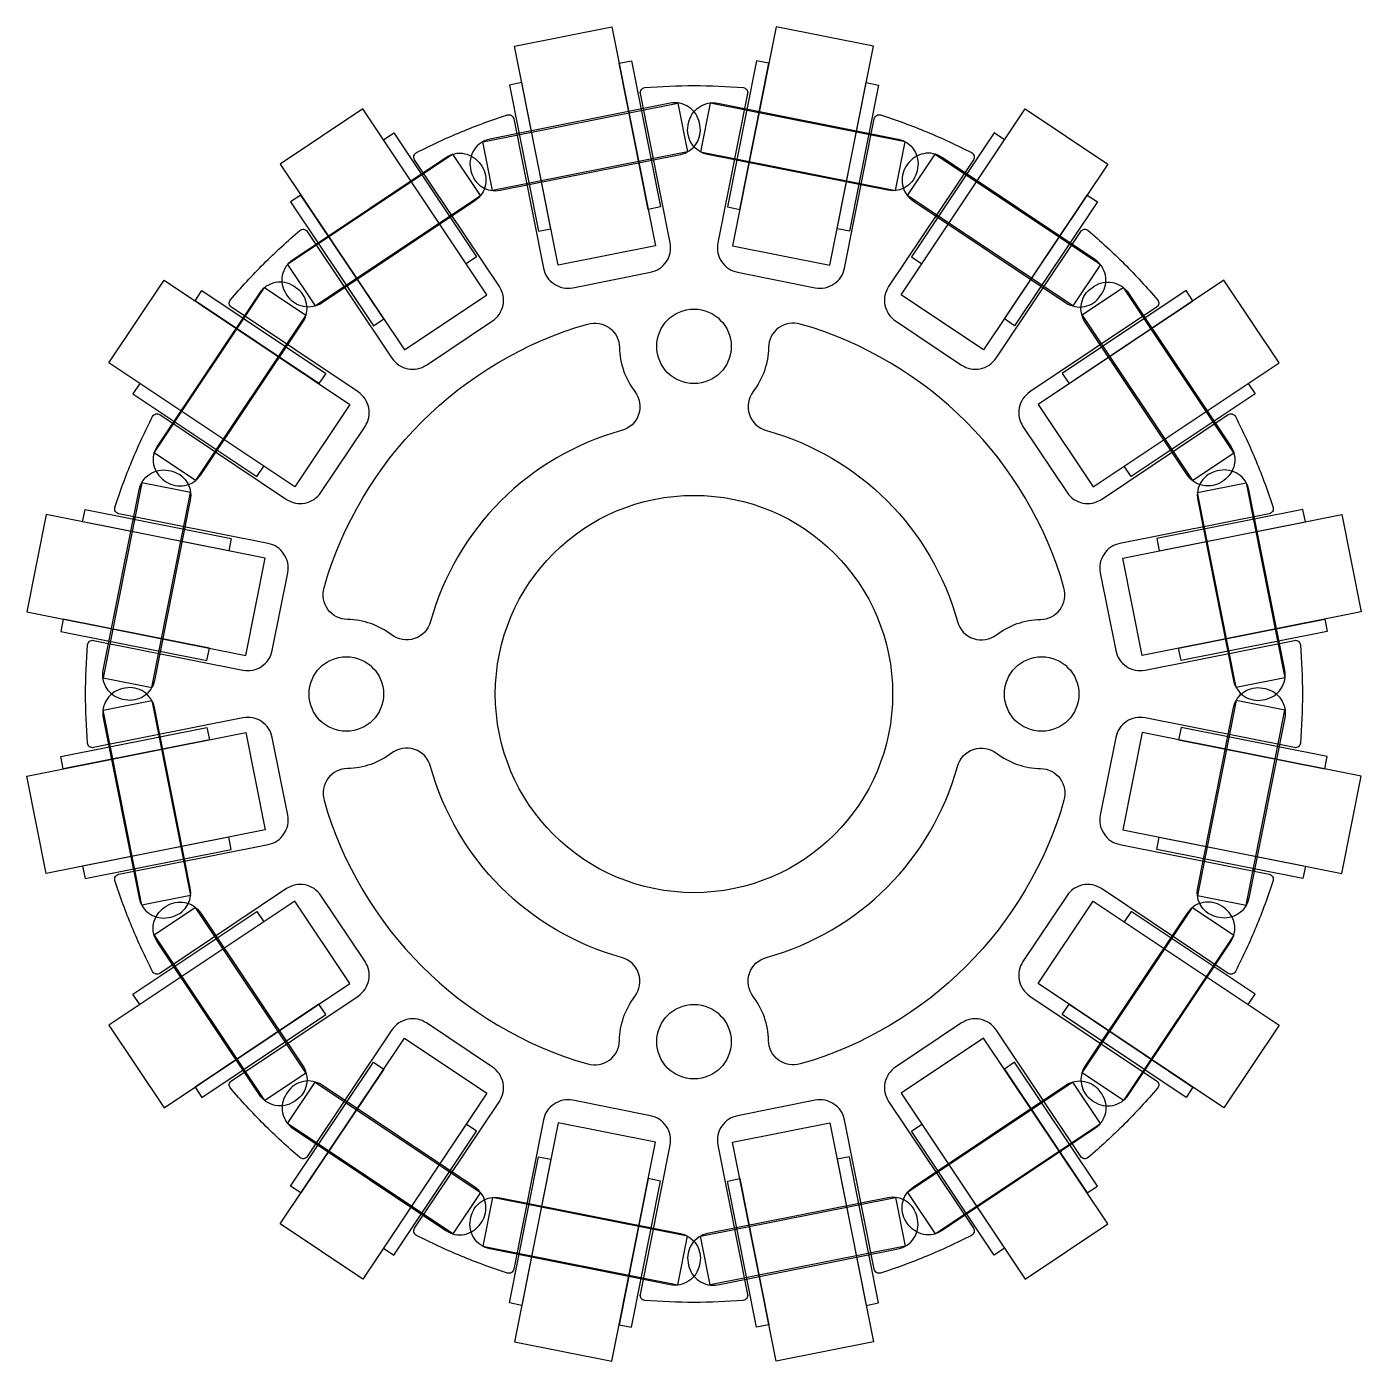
# Model space of a CAD drawing. Header units: inches. Extents: x 0 to 53.7, y 0 to 53.7.
import ezdxf

# ---------------------------------------------------------------- set-up
doc = ezdxf.new("R2010")
doc.units = ezdxf.units.IN
doc.header["$MEASUREMENT"] = 0
for name, color, linetype in [('plate1', 200, 'Continuous'), ('ゴム', 4, 'Continuous'), ('ピン', 2, 'Continuous'), ('ポケット', 6, 'Continuous'), ('ワッシャー', 230, 'Continuous')]:
    doc.layers.add(name, color=color, linetype=linetype)

msp = doc.modelspace()

# ---------------------------------------------------------------- linework, layer by layer
at = {"layer": 'plate1'}
for p, q in [((15.913, 47.772), (15.996, 47.828)), ((37.83, 47.772), (37.747, 47.828)), ((5.971, 37.83), (5.915, 37.747)), ((47.772, 37.83), (47.828, 37.747)), ((4.343, 33.901), (4.363, 34)), ((49.399, 33.901), (49.38, 34)), ((4.343, 19.841), (4.363, 19.743)), ((49.399, 19.841), (49.38, 19.743)), ((5.971, 15.913), (5.915, 15.996)), ((47.772, 15.913), (47.828, 15.996)), ((41.697, 8.51), (41.626, 8.439)), ((15.913, 5.971), (15.996, 5.915))]:
    msp.add_line(p, q, dxfattribs=at)
for points in [[(44.195, 9.547, -0.020219), (42.739, 8.204, -0.448457), (42.444, 8.246), (39.033, 13.349), (39.033, 13.349, 0.414214), (37.646, 13.625), (34.986, 11.847, 0.414214), (34.71, 10.46), (34.71, 10.46), (38.12, 5.357, -0.448457), (38.045, 5.068, -0.020219), (36.247, 4.236, -0.020219), (34.388, 3.553, -0.448457), (34.131, 3.704), (32.933, 9.724), (32.933, 9.724, 0.414214), (31.757, 10.51), (28.619, 9.886, 0.414214), (27.833, 8.71), (27.833, 8.71), (29.03, 2.69, -0.448457), (28.85, 2.451, -0.020219), (26.871, 2.371, -0.020219), (24.892, 2.451, -0.448457), (24.712, 2.69), (25.91, 8.71), (25.91, 8.71, 0.414214), (25.124, 9.886), (21.986, 10.51, 0.414214), (20.81, 9.724), (20.81, 9.724), (19.612, 3.704, -0.448457), (19.355, 3.553, -0.020219), (17.496, 4.236, -0.020219), (15.698, 5.068, -0.448457), (15.623, 5.357), (19.033, 10.46), (19.033, 10.46, 0.414214), (18.757, 11.847), (16.096, 13.625, 0.414214), (14.709, 13.349), (14.709, 13.349), (11.299, 8.246, -0.448457), (11.003, 8.204, -0.020219), (9.547, 9.547, -0.020219), (8.204, 11.003, -0.448457), (8.246, 11.299), (13.349, 14.709), (13.349, 14.709, 0.414214), (13.625, 16.096), (11.847, 18.757, 0.414214), (10.46, 19.033), (10.46, 19.033), (5.357, 15.623, -0.448457), (5.068, 15.698, -0.020219), (4.236, 17.496, -0.020219), (3.553, 19.355, -0.448457), (3.704, 19.612), (9.724, 20.81), (9.724, 20.81, 0.414214), (10.51, 21.986), (9.886, 25.124, 0.414214), (8.71, 25.91), (8.71, 25.91), (2.69, 24.712, -0.448457), (2.451, 24.892, -0.020219), (2.371, 26.871, -0.020219), (2.451, 28.85, -0.448457), (2.69, 29.03), (8.71, 27.833), (8.71, 27.833, 0.414214), (9.886, 28.619), (10.51, 31.757, 0.414214), (9.724, 32.933), (9.724, 32.933), (3.704, 34.131, -0.448457), (3.553, 34.388, -0.020219), (4.236, 36.247, -0.020219), (5.068, 38.045, -0.448457), (5.357, 38.12), (10.46, 34.71), (10.46, 34.71, 0.414214), (11.847, 34.986), (13.625, 37.646, 0.414214), (13.349, 39.033), (13.349, 39.033), (8.246, 42.444, -0.448457), (8.204, 42.739, -0.020219), (9.547, 44.195, -0.020219), (11.003, 45.538, -0.448457), (11.299, 45.497), (14.709, 40.393), (14.709, 40.393, 0.414214), (16.096, 40.117), (18.757, 41.895, 0.414214), (19.033, 43.282), (19.033, 43.282), (15.623, 48.386, -0.448457), (15.698, 48.675, -0.020219), (17.496, 49.506, -0.020219), (19.355, 50.19, -0.448457), (19.612, 50.038), (20.81, 44.018), (20.81, 44.018, 0.414214), (21.986, 43.233), (25.124, 43.857, 0.414214), (25.91, 45.033), (25.91, 45.033), (24.712, 51.053, -0.448457), (24.892, 51.291, -0.020219), (26.871, 51.371, -0.020219), (28.85, 51.291, -0.448457), (29.03, 51.053), (27.833, 45.033), (27.833, 45.033, 0.414214), (28.619, 43.857), (31.757, 43.233, 0.414214), (32.933, 44.018), (32.933, 44.018), (34.131, 50.038, -0.448457), (34.388, 50.19, -0.020219), (36.247, 49.506, -0.020219), (38.045, 48.675, -0.448457), (38.12, 48.386), (34.71, 43.282), (34.71, 43.282, 0.414214), (34.986, 41.895), (37.646, 40.117, 0.414214), (39.033, 40.393), (39.033, 40.393), (42.444, 45.497, -0.448457), (42.739, 45.538, -0.020219), (44.195, 44.195, -0.020219), (45.538, 42.739, -0.448457), (45.497, 42.444), (40.393, 39.033), (40.393, 39.033, 0.414214), (40.117, 37.646), (41.895, 34.986, 0.414214), (43.282, 34.71), (43.282, 34.71), (48.386, 38.12, -0.448457), (48.675, 38.045, -0.020219), (49.506, 36.247, -0.020219), (50.19, 34.388, -0.448457), (50.038, 34.131), (44.018, 32.933), (44.018, 32.933, 0.414214), (43.233, 31.757), (43.857, 28.619, 0.414214), (45.033, 27.833), (45.033, 27.833), (51.053, 29.03, -0.448457), (51.291, 28.85, -0.020219), (51.371, 26.871, -0.020219), (51.291, 24.892, -0.448457), (51.053, 24.712), (45.033, 25.91), (45.033, 25.91, 0.414214), (43.857, 25.124), (43.233, 21.986, 0.414214), (44.018, 20.81), (44.018, 20.81), (50.038, 19.612, -0.448457), (50.19, 19.355, -0.020219), (49.506, 17.496, -0.020219), (48.675, 15.698, -0.448457), (48.386, 15.623), (43.282, 19.033), (43.282, 19.033, 0.414214), (41.895, 18.757), (40.117, 16.096, 0.414214), (40.393, 14.709), (40.393, 14.709), (45.497, 11.299, -0.448457), (45.538, 11.003, -0.020219)], [(23.958, 37.479, 0.264595), (16.264, 29.785, -0.531846), (14.693, 29.255, 0.160568), (12.918, 29.871, -0.493775), (11.973, 31.147, -0.258512), (22.596, 41.77, -0.493775), (23.872, 40.825, 0.160568), (24.488, 39.05, -0.531846)], [(29.785, 37.479, -0.264595), (37.479, 29.785, 0.531846), (39.05, 29.255, -0.160568), (40.825, 29.871, 0.493775), (41.77, 31.147, 0.258512), (31.147, 41.77, 0.493775), (29.871, 40.825, -0.160568), (29.255, 39.05, 0.531846)], [(23.958, 16.264, -0.264595), (16.264, 23.958, 0.531846), (14.693, 24.488, -0.160568), (12.918, 23.872, 0.493775), (11.973, 22.596, 0.258512), (22.596, 11.973, 0.493775), (23.872, 12.918, -0.160568), (24.488, 14.693, 0.531846)], [(29.785, 16.264, 0.264595), (37.479, 23.958, -0.531846), (39.05, 24.488, 0.160568), (40.825, 23.872, -0.493775), (41.77, 22.596, -0.258512), (31.147, 11.973, -0.493775), (29.871, 12.918, 0.160568), (29.255, 14.693, -0.531846)]]:
    msp.add_lwpolyline(points, format="xyb", close=True, dxfattribs=at)
for centre, radius in [((26.871, 40.871), 1.5), ((26.871, 26.871), 8), ((12.871, 26.871), 1.5), ((40.871, 26.871), 1.5), ((26.871, 12.871), 1.5)]:
    msp.add_circle(centre, radius, dxfattribs=at)
at = {"layer": 'ゴム'}
for points in [[(30.177, 53.743), (28.421, 44.916), (32.345, 44.135), (34.1, 52.962)], [(23.566, 53.743), (25.321, 44.916), (21.398, 44.135), (19.642, 52.962)], [(10.208, 48.21), (15.208, 40.727), (18.534, 42.949), (13.534, 50.432)], [(43.535, 48.21), (38.535, 40.727), (35.209, 42.949), (40.209, 50.432)], [(5.533, 43.535), (13.016, 38.535), (10.794, 35.209), (3.311, 40.209)], [(48.21, 43.535), (40.727, 38.535), (42.949, 35.209), (50.432, 40.209)], [(0, 30.177), (8.827, 28.421), (9.607, 32.345), (0.78, 34.1)], [(53.743, 30.177), (44.916, 28.421), (44.135, 32.345), (52.962, 34.1)], [(0, 23.566), (8.827, 25.321), (9.607, 21.398), (0.78, 19.642)], [(53.743, 23.566), (44.916, 25.321), (44.135, 21.398), (52.962, 19.642)], [(5.533, 10.208), (13.016, 15.208), (10.794, 18.534), (3.311, 13.534)], [(48.21, 10.208), (40.727, 15.208), (42.949, 18.534), (50.432, 13.534)], [(10.208, 5.533), (15.208, 13.016), (18.534, 10.794), (13.534, 3.311)], [(43.535, 5.533), (38.535, 13.016), (35.209, 10.794), (40.209, 3.311)], [(23.566, 0), (25.321, 8.827), (21.398, 9.607), (19.642, 0.78)], [(30.177, 0), (28.421, 8.827), (32.345, 9.607), (34.1, 0.78)]]:
    msp.add_lwpolyline(points, close=True, dxfattribs=at)
at = {"layer": 'ピン'}
for points in [[(26.216, 50.668), (26.607, 48.706), (18.76, 47.145), (18.37, 49.107)], [(27.526, 50.668), (27.136, 48.706), (34.982, 47.145), (35.373, 49.107)], [(10.508, 44.161), (11.619, 42.498), (18.271, 46.943), (17.16, 48.605)], [(43.235, 44.161), (42.124, 42.498), (35.472, 46.943), (36.583, 48.605)], [(9.582, 43.235), (11.245, 42.124), (6.8, 35.472), (5.137, 36.583)], [(44.161, 43.235), (42.498, 42.124), (46.943, 35.472), (48.605, 36.583)], [(3.075, 27.526), (5.037, 27.136), (6.598, 34.982), (4.636, 35.373)], [(50.668, 27.526), (48.706, 27.136), (47.145, 34.982), (49.107, 35.373)], [(3.075, 26.216), (5.037, 26.607), (6.598, 18.76), (4.636, 18.37)], [(50.668, 26.216), (48.706, 26.607), (47.145, 18.76), (49.107, 18.37)], [(9.582, 10.508), (11.245, 11.619), (6.8, 18.271), (5.137, 17.16)], [(44.161, 10.508), (42.498, 11.619), (46.943, 18.271), (48.605, 17.16)], [(10.508, 9.582), (11.619, 11.245), (18.271, 6.8), (17.16, 5.137)], [(43.235, 9.582), (42.124, 11.245), (35.472, 6.8), (36.583, 5.137)], [(26.216, 3.075), (26.607, 5.037), (18.76, 6.598), (18.37, 4.636)], [(27.526, 3.075), (27.136, 5.037), (34.982, 6.598), (35.373, 4.636)]]:
    msp.add_lwpolyline(points, close=True, dxfattribs=at)
at = {"layer": 'ポケット'}
for points in [[(17.869, 48.038), (17.888, 47.94, 0.414214), (19.064, 47.155), (26.322, 48.598, 0.414214), (27.108, 49.774), (27.088, 49.872, 0.414214), (25.912, 50.658), (18.655, 49.214, 0.414214)], [(35.874, 48.038), (35.854, 47.94, -0.414214), (34.678, 47.155), (27.421, 48.598, -0.414214), (26.635, 49.774), (26.654, 49.872, -0.414214), (27.83, 50.658), (35.088, 49.214, -0.414214)], [(18.27, 48.204), (18.325, 48.121, -0.414214), (18.049, 46.734), (11.896, 42.623, -0.414214), (10.509, 42.899), (10.454, 42.982, -0.414214), (10.73, 44.369), (16.883, 48.48, -0.414214)], [(35.473, 48.204), (35.418, 48.121, 0.414214), (35.693, 46.734), (41.846, 42.623, 0.414214), (43.233, 42.899), (43.289, 42.982, 0.414214), (43.013, 44.369), (36.86, 48.48, 0.414214)], [(5.538, 35.473), (5.621, 35.418, 0.414214), (7.008, 35.693), (11.12, 41.846, 0.414214), (10.844, 43.233), (10.761, 43.289, 0.414214), (9.374, 43.013), (5.262, 36.86, 0.414214)], [(48.204, 35.473), (48.121, 35.418, -0.414214), (46.734, 35.693), (42.623, 41.846, -0.414214), (42.899, 43.233), (42.982, 43.289, -0.414214), (44.369, 43.013), (48.48, 36.86, -0.414214)], [(5.704, 35.874), (5.802, 35.854, -0.414214), (6.588, 34.678), (5.144, 27.421, -0.414214), (3.969, 26.635), (3.87, 26.654, -0.414214), (3.085, 27.83), (4.528, 35.088, -0.414214)], [(48.038, 35.874), (47.94, 35.854, 0.414214), (47.155, 34.678), (48.598, 27.421, 0.414214), (49.774, 26.635), (49.872, 26.654, 0.414214), (50.658, 27.83), (49.214, 35.088, 0.414214)], [(5.704, 17.869), (5.802, 17.888, 0.414214), (6.588, 19.064), (5.144, 26.322, 0.414214), (3.969, 27.108), (3.87, 27.088, 0.414214), (3.085, 25.912), (4.528, 18.655, 0.414214)], [(48.038, 17.869), (47.94, 17.888, -0.414214), (47.155, 19.064), (48.598, 26.322, -0.414214), (49.774, 27.108), (49.872, 27.088, -0.414214), (50.658, 25.912), (49.214, 18.655, -0.414214)], [(5.538, 18.27), (5.621, 18.325, -0.414214), (7.008, 18.049), (11.12, 11.896, -0.414214), (10.844, 10.509), (10.761, 10.454, -0.414214), (9.374, 10.73), (5.262, 16.883, -0.414214)], [(48.204, 18.27), (48.121, 18.325, 0.414214), (46.734, 18.049), (42.623, 11.896, 0.414214), (42.899, 10.509), (42.982, 10.454, 0.414214), (44.369, 10.73), (48.48, 16.883, 0.414214)], [(18.27, 5.538), (18.325, 5.621, 0.414214), (18.049, 7.008), (11.896, 11.12, 0.414214), (10.509, 10.844), (10.454, 10.761, 0.414214), (10.73, 9.374), (16.883, 5.262, 0.414214)], [(35.473, 5.538), (35.418, 5.621, -0.414214), (35.693, 7.008), (41.846, 11.12, -0.414214), (43.233, 10.844), (43.289, 10.761, -0.414214), (43.013, 9.374), (36.86, 5.262, -0.414214)], [(17.869, 5.704), (17.888, 5.802, -0.414214), (19.064, 6.588), (26.322, 5.144, -0.414214), (27.108, 3.969), (27.088, 3.87, -0.414214), (25.912, 3.085), (18.655, 4.528, -0.414214)], [(35.874, 5.704), (35.854, 5.802, 0.414214), (34.678, 6.588), (27.421, 5.144, 0.414214), (26.635, 3.969), (26.654, 3.87, 0.414214), (27.83, 3.085), (35.088, 4.528, 0.414214)]]:
    msp.add_lwpolyline(points, format="xyb", close=True, dxfattribs=at)
at = {"layer": 'ワッシャー'}
for points in [[(24.349, 52.369), (25.519, 46.484), (25.029, 46.387), (23.858, 52.272)], [(29.394, 52.369), (28.224, 46.484), (28.714, 46.387), (29.885, 52.272)], [(19.445, 51.394), (20.615, 45.509), (21.106, 45.607), (19.935, 51.491)], [(34.298, 51.394), (33.128, 45.509), (32.637, 45.607), (33.808, 51.491)], [(14.783, 49.463), (18.116, 44.474), (17.701, 44.196), (14.367, 49.185)], [(38.96, 49.463), (35.626, 44.474), (36.042, 44.196), (39.375, 49.185)], [(10.626, 46.685), (13.959, 41.696), (14.375, 41.974), (11.041, 46.963)], [(43.117, 46.685), (39.784, 41.696), (39.368, 41.974), (42.701, 46.963)], [(7.058, 43.117), (12.047, 39.784), (11.769, 39.368), (6.78, 42.701)], [(46.685, 43.117), (41.696, 39.784), (41.974, 39.368), (46.963, 42.701)], [(4.28, 38.96), (9.269, 35.626), (9.547, 36.042), (4.558, 39.375)], [(49.463, 38.96), (44.474, 35.626), (44.196, 36.042), (49.185, 39.375)], [(2.349, 34.298), (8.234, 33.128), (8.136, 32.637), (2.252, 33.808)], [(51.394, 34.298), (45.509, 33.128), (45.607, 32.637), (51.491, 33.808)], [(1.374, 29.394), (7.258, 28.224), (7.356, 28.714), (1.471, 29.885)], [(52.369, 29.394), (46.484, 28.224), (46.387, 28.714), (52.272, 29.885)], [(1.374, 24.349), (7.258, 25.519), (7.356, 25.029), (1.471, 23.858)], [(52.369, 24.349), (46.484, 25.519), (46.387, 25.029), (52.272, 23.858)], [(2.349, 19.445), (8.234, 20.615), (8.136, 21.106), (2.252, 19.935)], [(51.394, 19.445), (45.509, 20.615), (45.607, 21.106), (51.491, 19.935)], [(4.28, 14.783), (9.269, 18.116), (9.547, 17.701), (4.558, 14.367)], [(49.463, 14.783), (44.474, 18.116), (44.196, 17.701), (49.185, 14.367)], [(7.058, 10.626), (12.047, 13.959), (11.769, 14.375), (6.78, 11.041)], [(46.685, 10.626), (41.696, 13.959), (41.974, 14.375), (46.963, 11.041)], [(10.626, 7.058), (13.959, 12.047), (14.375, 11.769), (11.041, 6.78)], [(43.117, 7.058), (39.784, 12.047), (39.368, 11.769), (42.701, 6.78)], [(14.783, 4.28), (18.116, 9.269), (17.701, 9.547), (14.367, 4.558)], [(38.96, 4.28), (35.626, 9.269), (36.042, 9.547), (39.375, 4.558)], [(19.445, 2.349), (20.615, 8.234), (21.106, 8.136), (19.935, 2.252)], [(34.298, 2.349), (33.128, 8.234), (32.637, 8.136), (33.808, 2.252)], [(24.349, 1.374), (25.519, 7.258), (25.029, 7.356), (23.858, 1.471)], [(29.394, 1.374), (28.224, 7.258), (28.714, 7.356), (29.885, 1.471)]]:
    msp.add_lwpolyline(points, close=True, dxfattribs=at)

doc.saveas('drawing.dxf')
